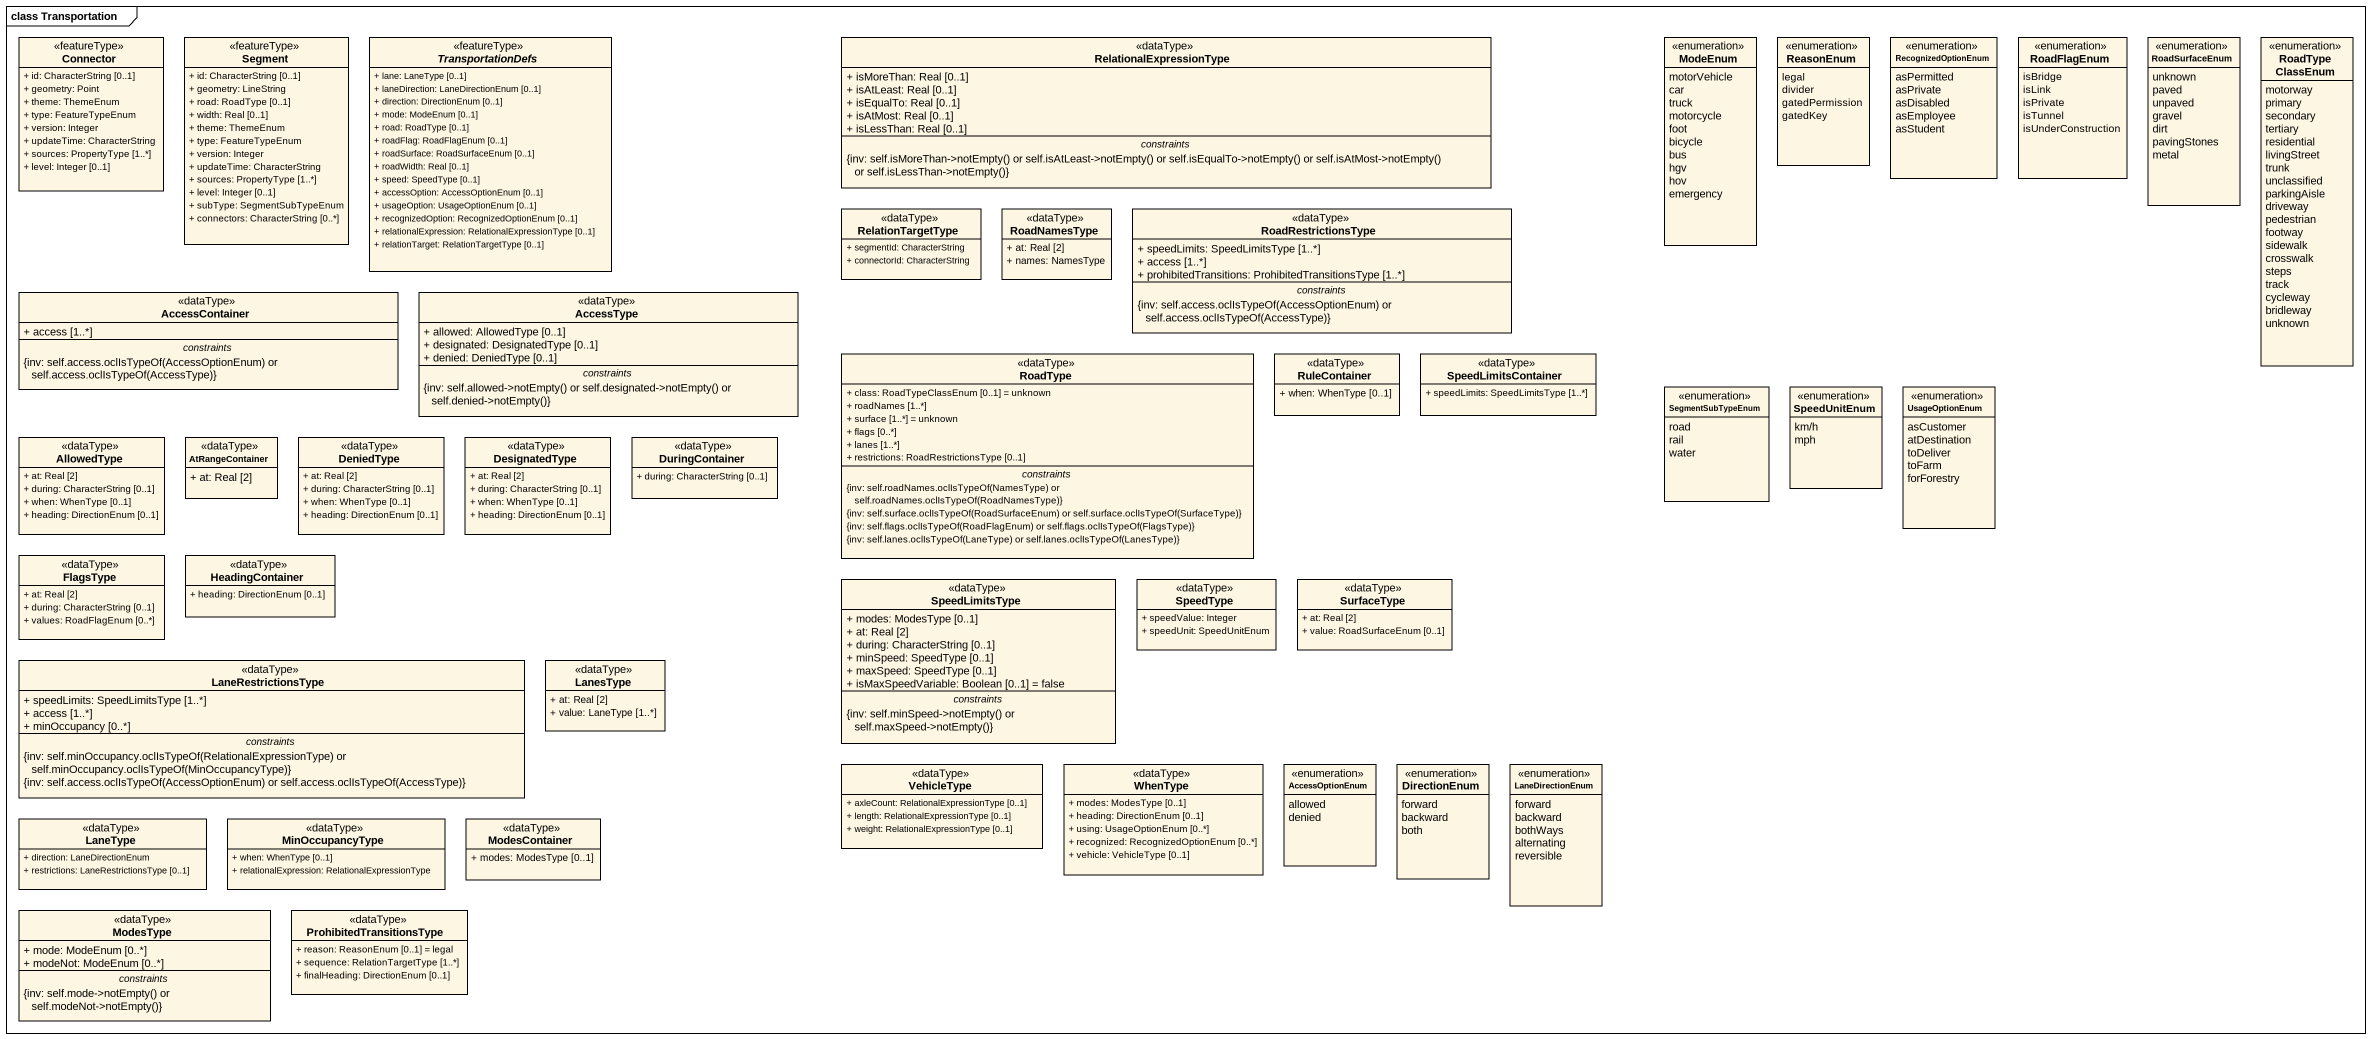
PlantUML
@startuml
mainframe class Transportation
hide circle
hide empty members
skinparam classAttributeIconSize 0
class Connector <<featureType>> {
  + id: CharacterString [0..1]
  + geometry: Point
  + theme: ThemeEnum
  + type: FeatureTypeEnum
  + version: Integer
  + updateTime: CharacterString
  + sources: PropertyType [1..*]
  + level: Integer [0..1]
}
class Segment <<featureType>> {
  + id: CharacterString [0..1]
  + geometry: LineString
  + road: RoadType [0..1]
  + width: Real [0..1]
  + theme: ThemeEnum
  + type: FeatureTypeEnum
  + version: Integer
  + updateTime: CharacterString
  + sources: PropertyType [1..*]
  + level: Integer [0..1]
  + subType: SegmentSubTypeEnum
  + connectors: CharacterString [0..*]
}
abstract class TransportationDefs <<featureType>> {
  + lane: LaneType [0..1]
  + laneDirection: LaneDirectionEnum [0..1]
  + direction: DirectionEnum [0..1]
  + mode: ModeEnum [0..1]
  + road: RoadType [0..1]
  + roadFlag: RoadFlagEnum [0..1]
  + roadSurface: RoadSurfaceEnum [0..1]
  + roadWidth: Real [0..1]
  + speed: SpeedType [0..1]
  + accessOption: AccessOptionEnum [0..1]
  + usageOption: UsageOptionEnum [0..1]
  + recognizedOption: RecognizedOptionEnum [0..1]
  + relationalExpression: RelationalExpressionType [0..1]
  + relationTarget: RelationTargetType [0..1]
}
class RelationalExpressionType <<dataType>> {
  + isMoreThan: Real [0..1]
  + isAtLeast: Real [0..1]
  + isEqualTo: Real [0..1]
  + isAtMost: Real [0..1]
  + isLessThan: Real [0..1]
  -- constraints --
  {field} {inv: self.isMoreThan->notEmpty() or self.isAtLeast->notEmpty() or self.isEqualTo->notEmpty() or self.isAtMost->notEmpty() or self.isLessThan->notEmpty()}
}
enum ModeEnum {
  motorVehicle
  car
  truck
  motorcycle
  foot
  bicycle
  bus
  hgv
  hov
  emergency
}
enum ReasonEnum {
  legal
  divider
  gatedPermission
  gatedKey
}
enum RecognizedOptionEnum {
  asPermitted
  asPrivate
  asDisabled
  asEmployee
  asStudent
}
enum RoadFlagEnum {
  isBridge
  isLink
  isPrivate
  isTunnel
  isUnderConstruction
}
enum RoadSurfaceEnum {
  unknown
  paved
  unpaved
  gravel
  dirt
  pavingStones
  metal
}
enum RoadTypeClassEnum {
  motorway
  primary
  secondary
  tertiary
  residential
  livingStreet
  trunk
  unclassified
  parkingAisle
  driveway
  pedestrian
  footway
  sidewalk
  crosswalk
  steps
  track
  cycleway
  bridleway
  unknown
}
class RelationTargetType <<dataType>> {
  + segmentId: CharacterString
  + connectorId: CharacterString
}
class RoadNamesType <<dataType>> {
  + at: Real [2]
  + names: NamesType
}
class RoadRestrictionsType <<dataType>> {
  + speedLimits: SpeedLimitsType [1..*]
  + access [1..*]
  + prohibitedTransitions: ProhibitedTransitionsType [1..*]
  -- constraints --
  {field} {inv: self.access.oclIsTypeOf(AccessOptionEnum) or self.access.oclIsTypeOf(AccessType)}
}
class AccessContainer <<dataType>> {
  + access [1..*]
  -- constraints --
  {field} {inv: self.access.oclIsTypeOf(AccessOptionEnum) or self.access.oclIsTypeOf(AccessType)}
}
class AccessType <<dataType>> {
  + allowed: AllowedType [0..1]
  + designated: DesignatedType [0..1]
  + denied: DeniedType [0..1]
  -- constraints --
  {field} {inv: self.allowed->notEmpty() or self.designated->notEmpty() or self.denied->notEmpty()}
}
class RoadType <<dataType>> {
  + class: RoadTypeClassEnum [0..1] = unknown
  + roadNames [1..*]
  + surface [1..*] = unknown
  + flags [0..*]
  + lanes [1..*]
  + restrictions: RoadRestrictionsType [0..1]
  -- constraints --
  {field} {inv: self.roadNames.oclIsTypeOf(NamesType) or self.roadNames.oclIsTypeOf(RoadNamesType)}
  {field} {inv: self.surface.oclIsTypeOf(RoadSurfaceEnum) or self.surface.oclIsTypeOf(SurfaceType)}
  {field} {inv: self.flags.oclIsTypeOf(RoadFlagEnum) or self.flags.oclIsTypeOf(FlagsType)}
  {field} {inv: self.lanes.oclIsTypeOf(LaneType) or self.lanes.oclIsTypeOf(LanesType)}
}
class RuleContainer <<dataType>> {
  + when: WhenType [0..1]
}
class SpeedLimitsContainer <<dataType>> {
  + speedLimits: SpeedLimitsType [1..*]
}
enum SegmentSubTypeEnum {
  road
  rail
  water
}
enum SpeedUnitEnum {
  km/h
  mph
}
enum UsageOptionEnum {
  asCustomer
  atDestination
  toDeliver
  toFarm
  forForestry
}
class AllowedType <<dataType>> {
  + at: Real [2]
  + during: CharacterString [0..1]
  + when: WhenType [0..1]
  + heading: DirectionEnum [0..1]
}
class AtRangeContainer <<dataType>> {
  + at: Real [2]
}
class DeniedType <<dataType>> {
  + at: Real [2]
  + during: CharacterString [0..1]
  + when: WhenType [0..1]
  + heading: DirectionEnum [0..1]
}
class DesignatedType <<dataType>> {
  + at: Real [2]
  + during: CharacterString [0..1]
  + when: WhenType [0..1]
  + heading: DirectionEnum [0..1]
}
class DuringContainer <<dataType>> {
  + during: CharacterString [0..1]
}
class FlagsType <<dataType>> {
  + at: Real [2]
  + during: CharacterString [0..1]
  + values: RoadFlagEnum [0..*]
}
class HeadingContainer <<dataType>> {
  + heading: DirectionEnum [0..1]
}
class SpeedLimitsType <<dataType>> {
  + modes: ModesType [0..1]
  + at: Real [2]
  + during: CharacterString [0..1]
  + minSpeed: SpeedType [0..1]
  + maxSpeed: SpeedType [0..1]
  + isMaxSpeedVariable: Boolean [0..1] = false
  -- constraints --
  {field} {inv: self.minSpeed->notEmpty() or self.maxSpeed->notEmpty()}
}
class SpeedType <<dataType>> {
  + speedValue: Integer
  + speedUnit: SpeedUnitEnum
}
class SurfaceType <<dataType>> {
  + at: Real [2]
  + value: RoadSurfaceEnum [0..1]
}
class LaneRestrictionsType <<dataType>> {
  + speedLimits: SpeedLimitsType [1..*]
  + access [1..*]
  + minOccupancy [0..*]
  -- constraints --
  {field} {inv: self.minOccupancy.oclIsTypeOf(RelationalExpressionType) or self.minOccupancy.oclIsTypeOf(MinOccupancyType)}
  {field} {inv: self.access.oclIsTypeOf(AccessOptionEnum) or self.access.oclIsTypeOf(AccessType)}
}
class LanesType <<dataType>> {
  + at: Real [2]
  + value: LaneType [1..*]
}
class VehicleType <<dataType>> {
  + axleCount: RelationalExpressionType [0..1]
  + length: RelationalExpressionType [0..1]
  + weight: RelationalExpressionType [0..1]
}
class WhenType <<dataType>> {
  + modes: ModesType [0..1]
  + heading: DirectionEnum [0..1]
  + using: UsageOptionEnum [0..*]
  + recognized: RecognizedOptionEnum [0..*]
  + vehicle: VehicleType [0..1]
}
enum AccessOptionEnum {
  allowed
  denied
}
enum DirectionEnum {
  forward
  backward
  both
}
enum LaneDirectionEnum {
  forward
  backward
  bothWays
  alternating
  reversible
}
class LaneType <<dataType>> {
  + direction: LaneDirectionEnum
  + restrictions: LaneRestrictionsType [0..1]
}
class MinOccupancyType <<dataType>> {
  + when: WhenType [0..1]
  + relationalExpression: RelationalExpressionType
}
class ModesContainer <<dataType>> {
  + modes: ModesType [0..1]
}
class ModesType <<dataType>> {
  + mode: ModeEnum [0..*]
  + modeNot: ModeEnum [0..*]
  -- constraints --
  {field} {inv: self.mode->notEmpty() or self.modeNot->notEmpty()}
}
class ProhibitedTransitionsType <<dataType>> {
  + reason: ReasonEnum [0..1] = legal
  + sequence: RelationTargetType [1..*]
  + finalHeading: DirectionEnum [0..1]
}
@enduml
